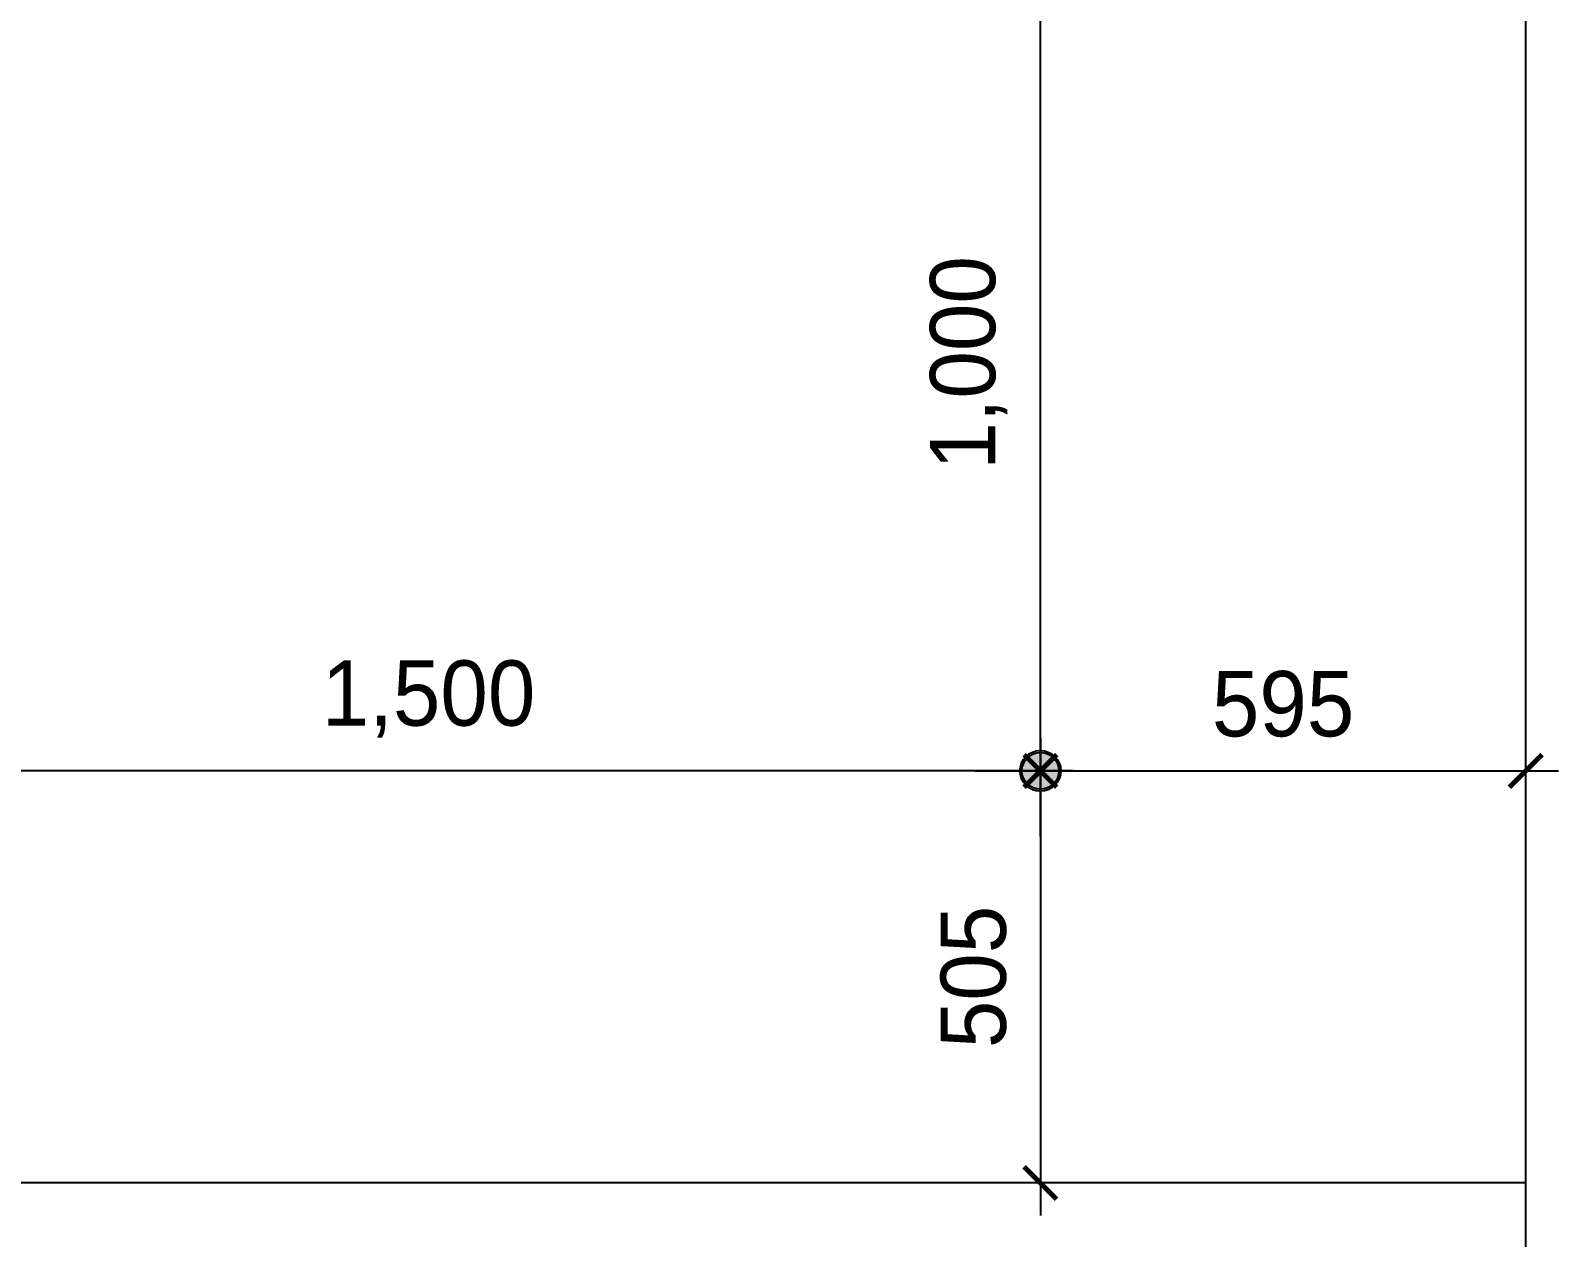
# Model space of a CAD drawing. Header units: inches. Extents: x 3778 to 56227, y -16914 to 35091.
# Drawn here: x 37855 to 39728, y 8508 to 9987 of the extents above; entities that cross this region are included whole.
import ezdxf

# ---------------------------------------------------------------- set-up
doc = ezdxf.new("R2010")
doc.units = ezdxf.units.IN
doc.header["$LTSCALE"] = 100
doc.header["$MEASUREMENT"] = 0
doc.header["$PDSIZE"] = 700.071425
for name, color, linetype in [('06-LIGHT', 4, 'Continuous'), ('07-DIM WAL', 5, 'Continuous'), ('7', 7, 'Continuous'), ('RC-LIGHT', 7, 'Continuous'), ('도면층2', 2, 'Continuous')]:
    doc.layers.add(name, color=color, linetype=linetype)
doc.styles.add('HY 울릉도 L', font='')
doc.styles.get('HY 울릉도 L').set_extended_font_data('HY울릉도L')
doc.dimstyles.new('40', dxfattribs={"dimscale": 40, "dimtxt": 2, "dimasz": 1, "dimexe": 1, "dimexo": 1, "dimgap": 1, "dimtad": 1, "dimdec": 0, "dimrnd": 0.05, "dimdsep": 46, "dimlunit": 6, "dimtxsty": 'HY 울릉도 L', "dimblk": 'ARCHTICK', "dimcen": 2.5, "dimdle": 1, "dimclrd": 133, "dimclre": 133, "dimclrt": 30, "dimadec": 0, "dimazin": 0, "dimtfac": 1, "dimtdec": 0, "dimtix": 1, "dimtmove": 2, "dimatfit": 3, "dimldrblk": 'ARCHTICK', "dimfxl": 0, "dimlwd": -1, "dimlwe": -1, "dimarcsym": 0})

# ---------------------------------------------------------------- blocks, each defined once
blk = doc.blocks.new('FSFF')
at = {"layer": '도면층2'}
blk.add_line((45765.9, -2630.6), (45765.9, 1812.4), dxfattribs=at)
blk = doc.blocks.new('CJWSWJDEH')
at = {"layer": 'RC-LIGHT', "color": 8}
blk.add_lwpolyline([(39688.3, 8574.4), (36998.3, 8574.4)], dxfattribs=at)
at = {"layer": '07-DIM WAL'}
blk.add_blockref('FSFF', (-6077.6, 9972), dxfattribs=at)
blk = doc.blocks.new('1')
at = {"linetype": 'Continuous'}
h = blk.add_hatch(color=4, dxfattribs=at)
h.dxf.hatch_style = 1
edge = h.paths.add_edge_path()
edge.add_arc((11539653.5, -14273503.8), 37.5, 0, 360)
at = {"color": 1, "linetype": 'Continuous'}
for p, q in [((11539653.5, -14273637.1), (11539653.5, -14273370.5)), ((11539520.2, -14273503.8), (11539786.8, -14273503.8))]:
    blk.add_line(p, q, dxfattribs=at)
at = {"color": 4, "linetype": 'Continuous'}
for radius in [41.5, 37.5]:
    blk.add_circle((11539653.5, -14273503.8), radius, dxfattribs=at)
blk = doc.blocks.new('_ArchTick')
at = {"color": 0, "linetype": 'ByBlock', "const_width": 0.15}
blk.add_lwpolyline([(-0.5, -0.5), (0.5, 0.5)], dxfattribs=at)
blk = doc.blocks.new('*D458')
at = {"layer": '07-DIM WAL', "color": 133}
blk.add_line((39133.3, 9079.4), (37553.3, 9079.4), dxfattribs=at)
at = {"layer": 'Defpoints', "color": 0}
for p in [(37593.3, 9079.4), (37593.3, 9079.4), (39093.3, 9079.4)]:
    blk.add_point(p, dxfattribs=at)
at = {"layer": '07-DIM WAL', "color": 133, "xscale": 40, "yscale": 40, "zscale": 40, "rotation": 180}
blk.add_blockref('_ArchTick', (37593.3, 9079.4), dxfattribs=at)
at = {"layer": '07-DIM WAL', "color": 133, "xscale": 40, "yscale": 40, "zscale": 40}
blk.add_blockref('_ArchTick', (39093.3, 9079.4), dxfattribs=at)
at = {"layer": '07-DIM WAL', "color": 30, "insert": (38343.3, 9167.4), "char_height": 80, "attachment_point": 5, "style": 'HY 울릉도 L'}
blk.add_mtext('1,500', dxfattribs=at)
blk = doc.blocks.new('*D460')
at = {"layer": '07-DIM WAL', "color": 133}
blk.add_line((39053.3, 9079.4), (39728.3, 9079.4), dxfattribs=at)
at = {"layer": 'Defpoints', "color": 0}
for p in [(39093.3, 9079.4), (39688.3, 9079.4), (39688.3, 9079.4)]:
    blk.add_point(p, dxfattribs=at)
at = {"layer": '07-DIM WAL', "color": 133, "xscale": 40, "yscale": 40, "zscale": 40, "rotation": 180}
blk.add_blockref('_ArchTick', (39093.3, 9079.4), dxfattribs=at)
at = {"layer": '07-DIM WAL', "color": 133, "xscale": 40, "yscale": 40, "zscale": 40}
blk.add_blockref('_ArchTick', (39688.3, 9079.4), dxfattribs=at)
at = {"layer": '07-DIM WAL', "color": 30, "insert": (39390.8, 9161.2), "char_height": 80, "attachment_point": 5, "style": 'HY 울릉도 L'}
blk.add_mtext('595', dxfattribs=at)
blk = doc.blocks.new('*D461')
at = {"layer": '07-DIM WAL', "color": 133}
blk.add_line((39093.3, 9119.4), (39093.3, 8534.4), dxfattribs=at)
at = {"layer": 'Defpoints', "color": 0}
for p in [(39093.3, 9079.4), (39093.3, 8574.4), (39093.3, 8574.4)]:
    blk.add_point(p, dxfattribs=at)
at = {"layer": '07-DIM WAL', "color": 133, "xscale": 40, "yscale": 40, "zscale": 40}
for p, rotation in [((39093.3, 9079.4), 90), ((39093.3, 8574.4), 270)]:
    blk.add_blockref('_ArchTick', p, dxfattribs=dict(at, rotation=rotation))
at = {"layer": '07-DIM WAL', "color": 30, "insert": (39011.6, 8826.9), "char_height": 80, "attachment_point": 5, "rotation": 90, "style": 'HY 울릉도 L'}
blk.add_mtext('505', dxfattribs=at)
blk = doc.blocks.new('*D462')
at = {"layer": '07-DIM WAL', "color": 133}
for p, q in [((39093.3, 9039.4), (39093.3, 10119.4)), ((39053.3, 10079.4), (39053.3, 10079.4)), ((39053.3, 9079.4), (39053.3, 9079.4))]:
    blk.add_line(p, q, dxfattribs=at)
at = {"layer": 'Defpoints', "color": 0}
for p in [(39093.3, 10079.4), (39093.3, 10079.4), (39093.3, 9079.4)]:
    blk.add_point(p, dxfattribs=at)
at = {"layer": '07-DIM WAL', "color": 133, "xscale": 40, "yscale": 40, "zscale": 40}
for p, rotation in [((39093.3, 10079.4), 90), ((39093.3, 9079.4), 270)]:
    blk.add_blockref('_ArchTick', p, dxfattribs=dict(at, rotation=rotation))
at = {"layer": '07-DIM WAL', "color": 30, "insert": (39005.4, 9579.4), "char_height": 80, "attachment_point": 5, "rotation": 90, "style": 'HY 울릉도 L'}
blk.add_mtext('1,000', dxfattribs=at)

msp = doc.modelspace()

# ---------------------------------------------------------------- linework, layer by layer
at = {"layer": '06-LIGHT'}
msp.add_lwpolyline([(39688.3, 8574.4), (36998.3, 8574.4)], dxfattribs=at)

# ---------------------------------------------------------------- block references
at = {"layer": '7'}
msp.add_blockref('CJWSWJDEH', (0, 0), dxfattribs=at)
at = {"layer": 'RC-LIGHT', "xscale": 0.6024096385271789, "yscale": 0.6024096385271789, "zscale": 0.6024096385271789}
msp.add_blockref('1', (-6912505.2, 8607575.7), dxfattribs=at)

# ---------------------------------------------------------------- dimensions: what is measured, and where the dimension line sits
at = {"layer": '07-DIM WAL'}
for base, p2, picture, middle in [((39093.3, 10079.4), (39093.3, 10079.4), '*D462', (39005.4, 9579.4)), ((39093.3, 8574.4), (39093.3, 8574.4), '*D461', (39011.6, 8826.9))]:
    dim = msp.add_linear_dim(base=base, p1=(39093.3, 9079.4), p2=p2, angle=90, dimstyle='40', override={"dimfxl": 1.25}, dxfattribs=at)
    dim.commit()
    dim.dimension.update_dxf_attribs({"geometry": picture, "text_midpoint": middle})
for base, p2, picture, middle in [((37593.3, 9079.4), (37593.3, 9079.4), '*D458', (38343.3, 9167.4)), ((39688.3, 9079.4), (39688.3, 9079.4), '*D460', (39390.8, 9161.2))]:
    dim = msp.add_linear_dim(base=base, p1=(39093.3, 9079.4), p2=p2, dimstyle='40', override={"dimfxl": 1.25}, dxfattribs=at)
    dim.commit()
    dim.dimension.update_dxf_attribs({"geometry": picture, "text_midpoint": middle})

doc.saveas('drawing.dxf')
